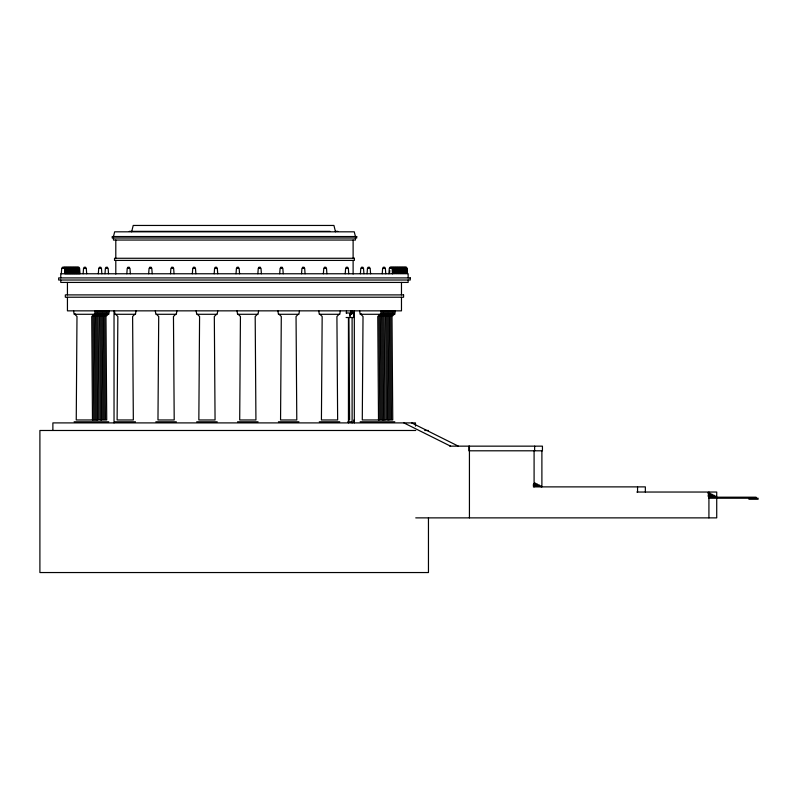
<?xml version="1.0" encoding="UTF-8"?>
<svg xmlns="http://www.w3.org/2000/svg" width="798" height="798" viewBox="0 0 798 798"><rect width="100%" height="100%" fill="white"/><g stroke="black" fill="none" stroke-linecap="round" stroke-linejoin="round"><path stroke-width="1.2" d="M61.306 273.764L61.715 268.248L79.61 268.248L80.019 273.764M83.152 273.764L83.561 268.248L86.274 268.248L86.683 273.764M98.324 273.764L98.733 268.248L101.456 268.248L101.855 273.764M104.987 273.764L105.396 268.248L108.119 268.248L108.518 273.764M126.832 273.764L127.231 268.248L129.954 268.248L130.363 273.764M148.667 273.764L149.076 268.248L151.79 268.248L152.199 273.764M170.503 273.764L170.912 268.248L173.635 268.248L174.034 273.764M192.348 273.764L192.747 268.248L195.47 268.248L195.879 273.764M214.183 273.764L214.592 268.248L217.305 268.248L217.714 273.764M236.018 273.764L236.427 268.248L239.151 268.248L239.56 273.764M257.864 273.764L258.263 268.248L260.986 268.248L261.395 273.764M279.699 273.764L280.108 268.248L282.831 268.248L283.23 273.764M301.534 273.764L301.943 268.248L304.666 268.248L305.075 273.764M323.38 273.764L323.789 268.248L326.502 268.248L326.911 273.764M345.215 273.764L345.624 268.248L348.347 268.248L348.746 273.764M360.397 273.764L360.796 268.248L363.519 268.248L363.928 273.764M367.06 273.764L367.459 268.248L370.182 268.248L370.591 273.764M382.232 273.764L382.641 268.248L385.354 268.248L385.763 273.764M388.895 273.764L389.304 268.248L407.199 268.248L407.499 273.764M389.663 272.657L389.833 270.452M131.64 231.819L133.216 225.455L333.933 225.455L335.519 231.819M113.476 236.537L114.663 231.819L354.252 231.819L355.439 236.537M93.945 314.282L91.74 316.507L92.478 419.967M95.231 314.282L93.027 316.507L93.765 419.967M96.508 314.282L94.314 316.507L95.052 419.967M97.795 314.282L95.59 316.507L96.329 419.967M99.082 314.282L96.877 316.507L97.615 419.967M100.368 314.282L98.164 316.507L98.902 419.967L76.249 419.967L76.987 316.507L74.793 314.282M134.802 314.282L132.608 316.507L133.336 419.967L117.116 419.967L117.855 316.507L115.65 314.282M175.67 314.282L173.465 316.507L174.203 419.967L157.974 419.967L158.712 316.507L156.508 314.282M216.527 314.282L214.323 316.507L215.061 419.967L198.842 419.967L199.58 316.507L197.375 314.282M257.385 314.282L255.19 316.507L255.929 419.967L239.699 419.967L240.437 316.507L238.233 314.282M298.252 314.282L296.048 316.507L296.786 419.967L280.557 419.967L281.295 316.507L279.101 314.282M339.11 314.282L336.916 316.507L337.644 419.967L321.424 419.967L322.163 316.507L319.958 314.282M379.978 314.282L377.773 316.507L378.511 419.967M381.254 314.282L379.06 316.507L379.798 419.967M382.541 314.282L380.337 316.507L381.075 419.967L362.282 419.967L363.02 316.507L360.826 314.282M383.828 314.282L381.624 316.507L382.362 419.967M385.115 314.282L382.91 316.507L383.648 419.967M386.392 314.282L384.197 316.507L384.935 419.967M101.775 314.282L99.55 316.507L100.299 419.967L99.79 419.967M103.062 314.282L100.837 316.507L101.585 419.967M104.348 314.282L102.124 316.507L102.872 419.967L100.648 419.967M105.635 314.282L103.401 316.507L104.149 419.967L103.64 419.967M106.912 314.282L104.688 316.507L105.436 419.967L104.927 419.967M108.199 314.282L105.974 316.507L106.723 419.967L106.214 419.967M349.614 315.759L351.1 314.282M387.808 314.282L385.584 316.507L386.332 419.967L381.713 419.967M389.095 314.282L386.87 316.507L387.619 419.967L387.11 419.967M390.382 314.282L388.157 316.507L388.895 419.967M391.668 314.282L389.434 316.507L390.182 419.967L387.958 419.967M392.945 314.282L390.721 316.507L391.469 419.967L390.96 419.967M394.232 314.282L392.008 316.507L392.756 419.967L392.247 419.967M94.623 314.282L95.152 310.851M95.9 314.282L96.428 310.851M97.186 314.282L97.715 310.851M98.473 314.282L99.002 310.851M99.76 314.282L100.279 310.851M101.037 314.282L101.565 310.851M102.353 314.282L102.872 310.851M103.63 314.282L104.159 310.851M104.917 314.282L105.446 310.851M106.204 314.282L106.733 310.851M107.491 314.282L108.009 310.851M350.362 314.282L350.881 310.851M353.943 314.282L354.472 310.851M380.656 314.282L381.175 310.851M381.933 314.282L382.461 310.851M383.22 314.282L383.748 310.851M384.506 314.282L385.035 310.851M385.793 314.282L386.312 310.851M387.07 314.282L387.599 310.851M388.377 314.282L388.905 310.851M389.663 314.282L390.192 310.851M390.95 314.282L391.479 310.851M392.237 314.282L392.766 310.851M393.514 314.282L394.042 310.851M129.286 231.35L330.003 231.35M335.379 231.35L337.873 231.35M392.816 273.764L60.768 273.764L60.768 277.904M393.005 273.764L392.756 267.25M393.703 273.764L393.444 267.25M394.392 273.764L394.132 267.25M395.08 273.764L394.781 268.248M395.768 273.764L395.519 267.25M396.456 273.764L396.157 268.248M397.145 273.764L396.895 267.25M397.843 273.764L397.544 268.248M398.531 273.764L398.272 267.25M399.219 273.764L398.92 268.248M399.908 273.764L399.658 267.25M400.596 273.764L400.297 268.248M401.284 273.764L401.035 267.25M401.983 273.764L401.683 268.248M402.671 273.764L402.411 267.25M403.359 273.764L403.11 267.25M404.047 273.764L403.798 267.25M404.736 273.764L404.486 267.25M405.424 273.764L405.125 268.248M406.112 273.764L405.863 267.25M406.81 273.764L406.511 268.248M346.093 312.996L350.113 312.996L350.113 317.514M350.911 312.996L353.773 312.996L353.773 317.514L346.093 317.514M349.714 314.282L352.197 313.774L352.197 310.851M349.105 419.967L349.614 419.967L348.876 317.754M74.114 421.803L108.767 421.803M114.972 421.803L135.48 421.803M155.839 421.803L176.348 421.803M196.697 421.803L217.206 421.803M237.555 421.803L258.063 421.803M278.422 421.803L298.931 421.803M319.28 421.803L339.788 421.803M347.878 421.803L351.669 421.803M360.147 421.803L394.801 421.803M415.748 430.481L39.9 430.481L39.9 572.545L428.456 572.545L428.456 517.892M424.726 430.481L428.456 430.481M449.823 446.152L542.44 446.152L542.44 450.8L468.885 450.8L468.885 446.152M533.513 483.778L537.054 483.778L537.054 484.815M533.214 484.815L539.119 484.815L539.119 485.842M533.214 485.842L541.174 485.842L541.174 486.88M533.383 486.88L645.353 486.88L645.353 492.037M636.834 492.037L716.724 492.037L716.724 517.872L415.748 517.872M707.756 493.064L709.821 493.064L709.821 494.102M708.335 494.102L711.876 494.102L711.876 495.129M708.045 495.129L713.941 495.129L713.941 496.166M708.045 496.166L716.005 496.166L716.005 497.194M708.923 497.194L756.035 497.194L756.035 498.231M708.923 498.231L758.1 498.231L758.1 499.259L748.953 499.259L748.953 498.231M411.678 422.9L458.341 446.152M403.878 422.9L450.541 446.152M360.905 313.774L361.424 314.282M74.872 313.774L75.401 314.282M392.426 273.764L392.067 267.25M79.331 273.764L78.972 267.25L62.364 267.25L62.364 268.248M78.234 268.248L78.643 273.764M77.955 273.764L77.596 267.25M76.857 268.248L77.256 273.764M76.568 273.764L76.209 267.25M75.471 268.248L75.88 273.764M75.192 273.764L74.832 267.25M74.094 268.248L74.503 273.764M73.815 273.764L73.456 267.25M72.718 268.248L73.127 273.764M72.428 273.764L72.069 267.25M71.74 273.764L71.381 267.25M71.052 273.764L70.643 267.25M70.364 273.764L70.005 267.25M69.675 273.764L69.316 267.25M68.987 273.764L68.618 267.25M67.89 268.248L68.289 273.764M67.601 273.764L67.241 267.25M66.503 268.248L66.912 273.764M66.224 273.764L65.865 267.25M65.127 268.248L65.536 273.764M64.847 273.764L64.488 267.25M708.923 492.037L708.923 517.872M637.552 486.88L637.552 492.037M541.892 450.8L541.892 486.88M534.989 482.75L534.989 483.778M534.64 446.152L534.64 450.8M534.091 450.8L534.091 486.88M469.433 446.152L469.433 517.872M415.469 426.142L415.469 422.9L52.877 422.9L52.877 430.481M408.147 273.764L408.147 277.904M408.147 280.018L408.147 282.432L60.768 282.432L60.768 280.018M406.551 268.248L406.551 267.25L389.943 267.25L389.943 268.248M405.175 267.25L405.175 268.248M401.723 267.25L401.723 268.248M401.474 282.432L401.474 294.901M401.474 297.225L401.474 310.851L67.441 310.851L67.441 297.225M400.347 267.25L400.347 268.248M398.97 267.25L398.97 268.248M397.584 267.25L397.584 268.248M396.207 267.25L396.207 268.248M395.329 310.851L394.801 314.282L360.147 314.282L359.619 310.851M394.83 267.25L394.83 268.248M391.379 267.25L391.379 268.248M390.631 267.25L390.631 268.248M384.716 268.248L384.716 267.25L383.279 267.25L383.279 268.248M369.534 268.248L369.534 267.25L368.107 267.25L368.107 268.248M362.881 268.248L362.881 267.25L361.444 267.25L361.444 268.248M355.439 238.013L355.439 240.048L113.476 240.048L113.476 238.013M354.322 310.851L354.322 422.9M353.943 419.967L353.943 421.803M353.115 240.048L353.115 258.273M353.115 260.417L353.115 274.053M352.108 317.514L352.108 422.9M348.447 317.514L348.447 422.9M347.699 268.248L347.699 267.25L346.262 267.25L346.262 268.248M346.462 310.851L346.462 312.996M340.317 310.851L339.788 314.282L319.28 314.282L318.751 310.851M325.863 268.248L325.863 267.25L324.427 267.25L324.427 268.248M304.018 268.248L304.018 267.25L302.592 267.25L302.592 268.248M299.459 310.851L298.931 314.282L278.422 314.282L277.894 310.851M282.183 268.248L282.183 267.25L280.746 267.25L280.746 268.248M260.348 268.248L260.348 267.25L258.911 267.25L258.911 268.248M258.592 310.851L258.063 314.282L237.555 314.282L237.036 310.851M238.502 268.248L238.502 267.25L237.076 267.25L237.076 268.248M217.734 310.851L217.206 314.282L196.697 314.282L196.168 310.851M216.667 268.248L216.667 267.25L215.231 267.25L215.231 268.248M194.832 268.248L194.832 267.25L193.395 267.25L193.395 268.248M176.867 310.851L176.348 314.282L155.839 314.282L155.311 310.851M172.986 268.248L172.986 267.25L171.56 267.25L171.56 268.248M151.151 268.248L151.151 267.25L149.715 267.25L149.715 268.248M136.009 310.851L135.48 314.282L114.972 314.282L114.443 310.851M129.306 268.248L129.306 267.25L127.879 267.25L127.879 268.248M115.8 240.048L115.8 258.273M115.8 260.417L115.8 274.053M114.034 310.851L114.034 422.9M109.296 310.851L108.767 314.282L74.114 314.282L73.586 310.851M107.471 268.248L107.471 267.25L106.034 267.25L106.034 268.248M100.807 268.248L100.807 267.25L99.381 267.25L99.381 268.248M85.635 268.248L85.635 267.25L84.199 267.25L84.199 268.248M78.284 267.25L78.284 268.248M76.897 267.25L76.897 268.248M75.521 267.25L75.521 268.248M74.144 267.25L74.144 268.248M72.758 267.25L72.758 268.248M67.93 267.25L67.93 268.248M67.441 282.432L67.441 294.901M66.553 267.25L66.553 268.248M65.177 267.25L65.177 268.248M63.79 267.25L63.79 268.248M356.706 236.537L112.209 236.537L112.209 238.013L356.706 238.013L356.706 236.537M354.382 258.273L114.533 258.273L114.533 260.417L354.382 260.417L354.382 258.273M410.252 277.904L58.663 277.904L58.663 280.018L410.252 280.018L410.252 277.904M403.579 294.901L65.336 294.901L65.336 297.225L403.579 297.225L403.579 294.901"/></g></svg>
